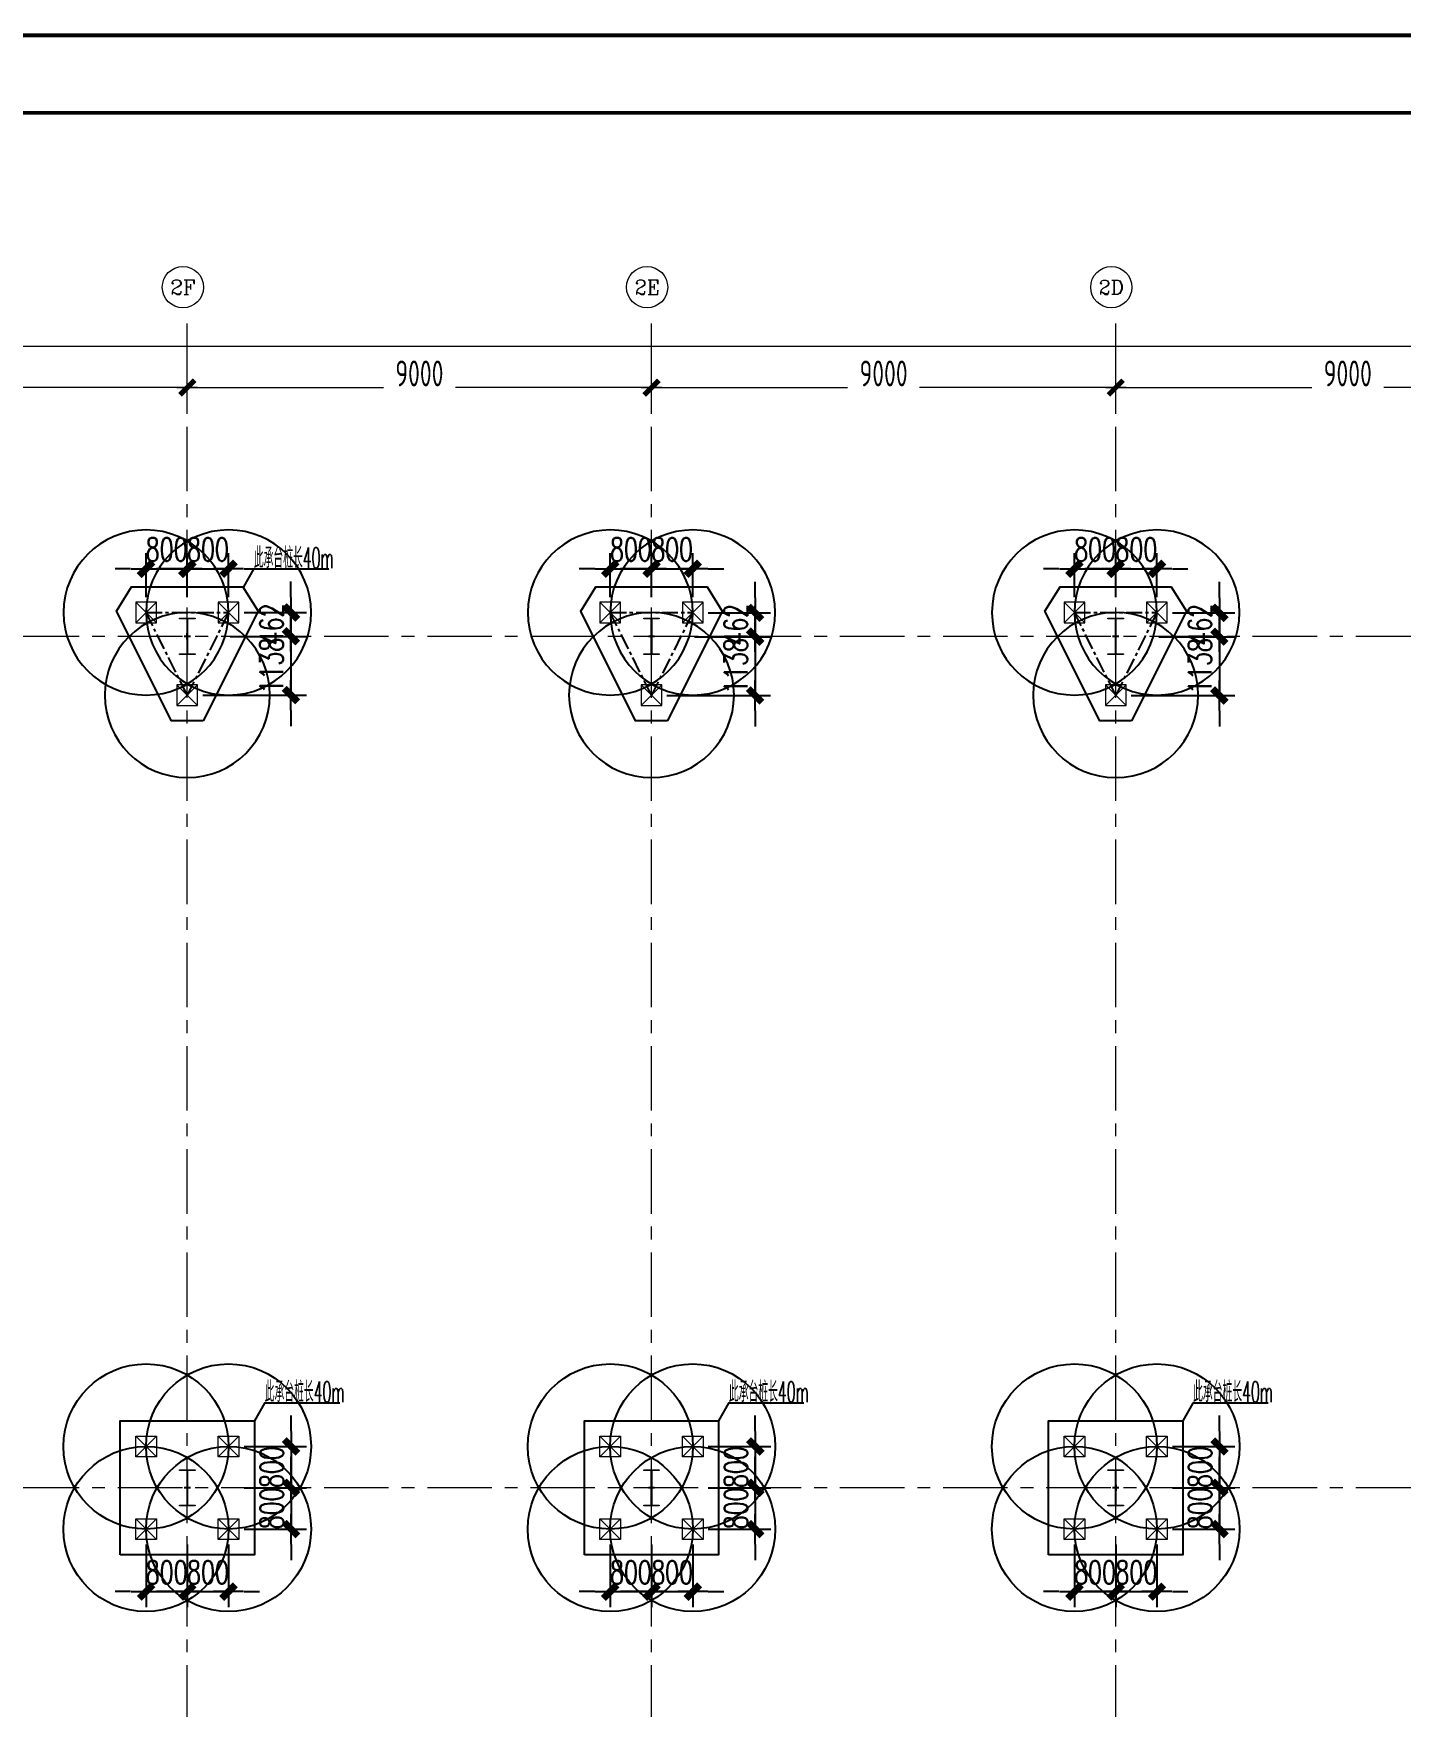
# Model space of a CAD drawing. Extents: x -1201378 to 2367219, y -619313 to 244905.
# Drawn here: x -731741 to -705236, y -2338 to 30085 of the extents above; entities that cross this region are included whole.
import ezdxf
from ezdxf.enums import TextEntityAlignment as Align

# ---------------------------------------------------------------- set-up
doc = ezdxf.new("R2010")
doc.units = 0
doc.header["$LTSCALE"] = 1000
doc.linetypes.add('CENTER', pattern=[2, 1.25, -0.25, 0.25, -0.25])
doc.layers.get('0').update_dxf_attribs({"linetype": 'CONTINUOUS'})
doc.layers.get('Defpoints').update_dxf_attribs({"linetype": 'CONTINUOUS'})
for name, color, linetype in [('0-cxFrame', 155, 'CONTINUOUS'), ('S-BG', 131, 'CONTINUOUS'), ('S-DIMZ', 115, 'CONTINUOUS'), ('S-DOTE1', 140, 'CENTER'), ('S-HATCH1-W', 252, 'CONTINUOUS')]:
    doc.layers.add(name, color=color, linetype=linetype)
for name, color, linetype, lineweight in [('0-cxText', 131, 'CONTINUOUS', 25), ('S-axis', 111, 'CONTINUOUS', 0), ('S-col', 2, 'CONTINUOUS', 0), ('S-dote', 5, 'CENTER', 0), ('S-zhuang', 1, 'CONTINUOUS', 0)]:
    doc.layers.add(name, color=color, linetype=linetype, lineweight=lineweight)
doc.styles.add('_TCH_AXIS', font='COMPLEX', dxfattribs={"bigfont": 'GBCBIG'})
doc.styles.add('cx_tuming', font='simhei.ttf')
doc.styles.add('cx_tuqian1', font='')
doc.styles.add('SS1', font='tj-romans1.shx', dxfattribs={"width": 0.7, "bigfont": 'tj-hztxt1.shx'})
doc.styles.add('TSSD_Dimension', font='tssdeng.shx', dxfattribs={"width": 0.7, "bigfont": 'hztxt.shx'})
doc.styles.add('黑体', font='simhei.ttf', dxfattribs={"width": 0.8})
doc.styles.get('cx_tuqian1').set_extended_font_data('SimSun')
doc.dimstyles.new('S-150-ARCHI', dxfattribs={"dimscale": 150, "dimtxt": 3, "dimasz": 2, "dimexe": 2, "dimexo": 2, "dimgap": 1, "dimtad": 1, "dimdec": 0, "dimzin": 0, "dimdsep": 46, "dimtxsty": 'SS1', "dimblk1": 'TT', "dimblk2": 'TT', "dimsah": 1, "dimcen": 1, "dimclrd": 256, "dimclre": 256, "dimclrt": 256, "dimadec": 0, "dimazin": 0, "dimtfac": 1, "dimtdec": 0, "dimtix": 1, "dimtmove": 2, "dimatfit": 0, "dimldrblk": 'TT', "dimfxl": 2, "dimtolj": 1, "dimtzin": 0, "dimarcsym": 0})
doc.dimstyles.new('TSSD_200_200', dxfattribs={"dimtxt": 500, "dimasz": 200, "dimexe": 200, "dimexo": 500, "dimgap": 200, "dimtad": 1, "dimdec": 0, "dimzin": 0, "dimdsep": 46, "dimtxsty": 'TSSD_Dimension', "dimblk": 'ARCHTICK', "dimcen": 0, "dimdle": 200, "dimclrt": 7, "dimadec": 0, "dimazin": 0, "dimtfac": 1, "dimtdec": 0, "dimtix": 1, "dimtmove": 2, "dimatfit": 3, "dimfxl": 1, "dimtolj": 1, "dimtzin": 0, "dimarcsym": 0})

# ---------------------------------------------------------------- blocks, each defined once
blk = doc.blocks.new('_ArchTick')
at = {"color": 0, "linetype": 'ByBlock', "const_width": 0.5}
blk.add_lwpolyline([(-0.71, -0.71), (0.71, 0.71)], dxfattribs=at)
blk = doc.blocks.new('*D105')
at = {"layer": 'Defpoints', "color": 0, "transparency": 16777216}
for p in [(-128758, -176778), (-137758, -177738), (-128758, -177738)]:
    blk.add_point(p, dxfattribs=at)
at = {"layer": 'S-axis', "color": 0, "lineweight": -2, "transparency": 16777216}
for p, q in [((-137758, -177238), (-137758, -176578)), ((-128758, -177238), (-128758, -176578)), ((-137958, -176778), (-133957, -176778)), ((-128558, -176778), (-132560, -176778))]:
    blk.add_line(p, q, dxfattribs=at)
at = {"layer": 'S-axis', "color": 0, "lineweight": -2, "transparency": 16777216, "xscale": 200, "yscale": 200, "zscale": 200, "rotation": 180}
blk.add_blockref('_ArchTick', (-137758, -176778), dxfattribs=at)
at = {"layer": 'S-axis', "color": 0, "lineweight": -2, "transparency": 16777216, "xscale": 200, "yscale": 200, "zscale": 200}
blk.add_blockref('_ArchTick', (-128758, -176778), dxfattribs=at)
at = {"layer": 'S-axis', "color": 7, "transparency": 16777216, "insert": (-133258, -176503), "char_height": 500, "attachment_point": 5, "style": 'TSSD_Dimension'}
blk.add_mtext('\\A1;9000', dxfattribs=at)
blk = doc.blocks.new('*D106')
at = {"layer": 'Defpoints', "color": 0, "transparency": 16777216}
for p in [(-119758, -176778), (-128758, -177738), (-119758, -177738)]:
    blk.add_point(p, dxfattribs=at)
at = {"layer": 'S-axis', "color": 0, "lineweight": -2, "transparency": 16777216}
for p, q in [((-128758, -177238), (-128758, -176578)), ((-119758, -177238), (-119758, -176578)), ((-128958, -176778), (-124957, -176778)), ((-119558, -176778), (-123560, -176778))]:
    blk.add_line(p, q, dxfattribs=at)
at = {"layer": 'S-axis', "color": 0, "lineweight": -2, "transparency": 16777216, "xscale": 200, "yscale": 200, "zscale": 200, "rotation": 180}
blk.add_blockref('_ArchTick', (-128758, -176778), dxfattribs=at)
at = {"layer": 'S-axis', "color": 0, "lineweight": -2, "transparency": 16777216, "xscale": 200, "yscale": 200, "zscale": 200}
blk.add_blockref('_ArchTick', (-119758, -176778), dxfattribs=at)
at = {"layer": 'S-axis', "color": 7, "transparency": 16777216, "insert": (-124258, -176503), "char_height": 500, "attachment_point": 5, "style": 'TSSD_Dimension'}
blk.add_mtext('\\A1;9000', dxfattribs=at)
blk = doc.blocks.new('*D107')
at = {"layer": 'Defpoints', "color": 0, "transparency": 16777216}
for p in [(-110758, -176778), (-119758, -177738), (-110758, -177738)]:
    blk.add_point(p, dxfattribs=at)
at = {"layer": 'S-axis', "color": 0, "lineweight": -2, "transparency": 16777216}
for p, q in [((-119758, -177238), (-119758, -176578)), ((-110758, -177238), (-110758, -176578)), ((-119958, -176778), (-115957, -176778)), ((-110558, -176778), (-114560, -176778))]:
    blk.add_line(p, q, dxfattribs=at)
at = {"layer": 'S-axis', "color": 0, "lineweight": -2, "transparency": 16777216, "xscale": 200, "yscale": 200, "zscale": 200, "rotation": 180}
blk.add_blockref('_ArchTick', (-119758, -176778), dxfattribs=at)
at = {"layer": 'S-axis', "color": 0, "lineweight": -2, "transparency": 16777216, "xscale": 200, "yscale": 200, "zscale": 200}
blk.add_blockref('_ArchTick', (-110758, -176778), dxfattribs=at)
at = {"layer": 'S-axis', "color": 7, "transparency": 16777216, "insert": (-115258, -176503), "char_height": 500, "attachment_point": 5, "style": 'TSSD_Dimension'}
blk.add_mtext('\\A1;9000', dxfattribs=at)
blk = doc.blocks.new('*D108')
at = {"layer": 'Defpoints', "color": 0, "transparency": 16777216}
for p in [(-101758, -176778), (-110758, -177738), (-101758, -177738)]:
    blk.add_point(p, dxfattribs=at)
at = {"layer": 'S-axis', "color": 0, "lineweight": -2, "transparency": 16777216}
for p, q in [((-110758, -177238), (-110758, -176578)), ((-101758, -177238), (-101758, -176578)), ((-110958, -176778), (-106957, -176778)), ((-101558, -176778), (-105560, -176778))]:
    blk.add_line(p, q, dxfattribs=at)
at = {"layer": 'S-axis', "color": 0, "lineweight": -2, "transparency": 16777216, "xscale": 200, "yscale": 200, "zscale": 200, "rotation": 180}
blk.add_blockref('_ArchTick', (-110758, -176778), dxfattribs=at)
at = {"layer": 'S-axis', "color": 0, "lineweight": -2, "transparency": 16777216, "xscale": 200, "yscale": 200, "zscale": 200}
blk.add_blockref('_ArchTick', (-101758, -176778), dxfattribs=at)
at = {"layer": 'S-axis', "color": 7, "transparency": 16777216, "insert": (-106258, -176503), "char_height": 500, "attachment_point": 5, "style": 'TSSD_Dimension'}
blk.add_mtext('\\A1;9000', dxfattribs=at)
blk = doc.blocks.new('*D112')
at = {"layer": 'Defpoints', "color": 0, "transparency": 16777216}
for p in [(-82958, -175978), (-240958, -177638), (-82958, -177638)]:
    blk.add_point(p, dxfattribs=at)
at = {"layer": 'S-axis', "color": 0, "lineweight": -2, "transparency": 16777216}
for p, q in [((-241158, -175978), (-162899, -175978)), ((-240958, -177138), (-240958, -175778)), ((-82758, -175978), (-161018, -175978)), ((-82958, -177138), (-82958, -175778))]:
    blk.add_line(p, q, dxfattribs=at)
at = {"layer": 'S-axis', "color": 0, "lineweight": -2, "transparency": 16777216, "xscale": 200, "yscale": 200, "zscale": 200, "rotation": 180}
blk.add_blockref('_ArchTick', (-240958, -175978), dxfattribs=at)
at = {"layer": 'S-axis', "color": 0, "lineweight": -2, "transparency": 16777216, "xscale": 200, "yscale": 200, "zscale": 200}
blk.add_blockref('_ArchTick', (-82958, -175978), dxfattribs=at)
at = {"layer": 'S-axis', "color": 7, "transparency": 16777216, "insert": (-161958, -175703), "char_height": 500, "attachment_point": 5, "style": 'TSSD_Dimension'}
blk.add_mtext('\\A1;158000', dxfattribs=at)
blk = doc.blocks.new('nt66')
at = {"layer": 'S-col'}
blk.add_lwpolyline([(-195790, 766820), (-195490, 766820), (-195490, 766808), (-195636, 766808), (-195636, 766132), (-195490, 766132), (-195490, 766120), (-195790, 766120), (-195790, 766132), (-195644, 766132), (-195644, 766808), (-195790, 766808)], close=True, dxfattribs=at)
blk = doc.blocks.new('33333')
for p in [(21786, -43900), (30786, -43900), (39786, -43900), (21786, -60400), (30786, -60400), (39786, -60400)]:
    blk.add_blockref('nt66', p)
blk = doc.blocks.new('S-ZHUANG-400')
at = {"layer": 'S-zhuang'}
for p, q in [((200, -200), (-200, 200)), ((-200, -200), (200, 200))]:
    blk.add_line(p, q, dxfattribs=at)
blk.add_lwpolyline([(-200, 200), (200, 200), (200, -200), (-200, -200)], close=True, dxfattribs=at)
blk = doc.blocks.new('CT4')
at = {"layer": 'Defpoints'}
for centre in [(-100831, -168442), (-99231, -168442), (-100831, -170042), (-99231, -170042)]:
    blk.add_circle(centre, 1600, dxfattribs=at)
at = {"layer": 'S-DOTE1', "ltscale": 0.25}
for p, q in [((-99971, -169242), (-100091, -169242)), ((-100031, -169182), (-100031, -169302))]:
    blk.add_line(p, q, dxfattribs=at)
at = {"layer": 'S-HATCH1-W'}
blk.add_lwpolyline([(-101331, -170542), (-101331, -167942), (-98731, -167942), (-98731, -170542)], close=True, dxfattribs=at)
at = {"layer": 'S-zhuang', "rotation": 90.00000000000001}
for p in [(-100831, -168442), (-99231, -168442), (-100831, -170042), (-99231, -170042)]:
    blk.add_blockref('S-ZHUANG-400', p, dxfattribs=at)
blk = doc.blocks.new('CT3')
at = {"layer": 'Defpoints'}
for centre in [(-101758, -256416), (-102558, -258016), (-100958, -258016)]:
    blk.add_circle(centre, 1600, dxfattribs=at)
at = {"layer": 'S-DOTE1', "ltscale": 0.25}
for p, q in [((-101698, -257554), (-101818, -257554)), ((-101758, -257494), (-101758, -257614))]:
    blk.add_line(p, q, dxfattribs=at)
at = {"layer": 'S-DOTE1', "linetype": 'CENTER', "ltscale": 0.25}
blk.add_lwpolyline([(-100958, -258016), (-101758, -256416), (-102558, -258016)], close=True, dxfattribs=at)
at = {"layer": 'S-HATCH1-W'}
blk.add_lwpolyline([(-101449, -255916), (-102067, -255916), (-103130, -258042), (-102837, -258516), (-100680, -258516), (-100387, -258042)], close=True, dxfattribs=at)
at = {"layer": 'S-zhuang', "rotation": 90.00000000000001}
for p in [(-101758, -256416), (-102558, -258016), (-100958, -258016)]:
    blk.add_blockref('S-ZHUANG-400', p, dxfattribs=at)
blk = doc.blocks.new('TK22.A0 L(Dragon)')
at = {"layer": '0-cxFrame', "color": 7, "const_width": 0.5}
blk.add_lwpolyline([(0, 0), (-1486, 0), (-1486, 841), (0, 841)], close=True, dxfattribs=at)
at = {"layer": '0-cxFrame', "const_width": 0.5}
blk.add_lwpolyline([(-80, 10), (-1466, 10), (-1466, 831), (-80, 831)], close=True, dxfattribs=at)
at = {"style": '黑体', "flags": 4}
blk.add_attdef('图幅', text='', height=3.3, dxfattribs=at).set_placement((-40, 3), align=Align.RIGHT)
at = {"layer": '0-cxText', "flags": 4}
for tag, height, style, p in [('建设单位', 3.5, 'cx_tuming', (-45, 240)), ('项目名称', 3.5, 'cx_tuming', (-45, 210)), ('子项名称', 3.5, 'cx_tuming', (-45, 180)), ('工程编号', 3.3, 'cx_tuqian1', (-35, 165)), ('图名1', 3.5, 'cx_tuming', (-45, 87)), ('图名2', 3.5, 'cx_tuming', (-45, 79)), ('图名3', 3.5, 'cx_tuming', (-45, 71)), ('出图日期', 3.3, 'cx_tuqian1', (-39, 60)), ('专业', 3.3, 'cx_tuqian1', (-55, 52)), ('图号', 3.3, 'cx_tuqian1', (-55, 44)), ('版次', 3.3, 'cx_tuqian1', (-20, 44))]:
    blk.add_attdef(tag, text='', height=height, dxfattribs=dict(at, style=style)).set_placement(p, align=Align.MIDDLE)
at = {"layer": 'Defpoints', "color": 6, "flags": 4}
for tag, height, style, p in [('tufu', 3.3, '黑体', (-12, 12)), ('dwfname', 4, 'cx_tuqian1', (-80, 3))]:
    blk.add_attdef(tag, text='', height=height, dxfattribs=dict(at, style=style)).set_placement(p, align=Align.RIGHT)
blk = doc.blocks.new('TT')
blk.add_line((-0.97, 0), (0.97, 0))
at = {"const_width": 0.45}
blk.add_lwpolyline([(-0.44, -0.44), (0.44, 0.44)], dxfattribs=at)
blk = doc.blocks.new('*D277')
at = {"layer": 'Defpoints', "color": 0, "transparency": 16777216}
for p in [(-729558, 1102), (-728758, 1102), (-728758, -111)]:
    blk.add_point(p, dxfattribs=at)
at = {"layer": 'S-DIMZ', "lineweight": -2, "transparency": 16777216}
for p, q in [((-729558, 802), (-729558, -411)), ((-728758, 802), (-728758, -411)), ((-729858, -111), (-730158, -111)), ((-729558, -111), (-728758, -111)), ((-728458, -111), (-728158, -111))]:
    blk.add_line(p, q, dxfattribs=at)
at = {"layer": 'S-DIMZ', "lineweight": -2, "transparency": 16777216, "xscale": 300, "yscale": 300, "zscale": 300}
blk.add_blockref('TT', (-729558, -111), dxfattribs=at)
at = {"layer": 'S-DIMZ', "lineweight": -2, "transparency": 16777216, "xscale": 300, "yscale": 300, "zscale": 300, "rotation": 180}
blk.add_blockref('TT', (-728758, -111), dxfattribs=at)
at = {"layer": 'S-DIMZ', "transparency": 16777216, "insert": (-729158, 264), "char_height": 450, "attachment_point": 5, "style": 'SS1'}
blk.add_mtext('\\A1;800', dxfattribs=at)
blk = doc.blocks.new('*D278')
at = {"layer": 'Defpoints', "color": 0, "transparency": 16777216}
for p in [(-728758, 1102), (-727958, 1102), (-727958, -111)]:
    blk.add_point(p, dxfattribs=at)
at = {"layer": 'S-DIMZ', "lineweight": -2, "transparency": 16777216}
for p, q in [((-728758, 802), (-728758, -411)), ((-727958, 802), (-727958, -411)), ((-729058, -111), (-729358, -111)), ((-728758, -111), (-727958, -111)), ((-727658, -111), (-727358, -111))]:
    blk.add_line(p, q, dxfattribs=at)
at = {"layer": 'S-DIMZ', "lineweight": -2, "transparency": 16777216, "xscale": 300, "yscale": 300, "zscale": 300}
blk.add_blockref('TT', (-728758, -111), dxfattribs=at)
at = {"layer": 'S-DIMZ', "lineweight": -2, "transparency": 16777216, "xscale": 300, "yscale": 300, "zscale": 300, "rotation": 180}
blk.add_blockref('TT', (-727958, -111), dxfattribs=at)
at = {"layer": 'S-DIMZ', "transparency": 16777216, "insert": (-728358, 264), "char_height": 450, "attachment_point": 5, "style": 'SS1'}
blk.add_mtext('\\A1;800', dxfattribs=at)
blk = doc.blocks.new('*D279')
at = {"layer": 'Defpoints', "color": 0, "transparency": 16777216}
for p in [(-727958, 2702), (-727958, 1902), (-726746, 1902)]:
    blk.add_point(p, dxfattribs=at)
at = {"layer": 'S-DIMZ', "lineweight": -2, "transparency": 16777216}
for p, q in [((-726746, 3002), (-726746, 3302)), ((-727658, 2702), (-726446, 2702)), ((-726746, 2702), (-726746, 1902)), ((-727658, 1902), (-726446, 1902)), ((-726746, 1602), (-726746, 1302))]:
    blk.add_line(p, q, dxfattribs=at)
at = {"layer": 'S-DIMZ', "lineweight": -2, "transparency": 16777216, "xscale": 300, "yscale": 300, "zscale": 300}
for p, rotation in [((-726746, 2702), 270), ((-726746, 1902), 90)]:
    blk.add_blockref('TT', p, dxfattribs=dict(at, rotation=rotation))
at = {"layer": 'S-DIMZ', "transparency": 16777216, "insert": (-727121, 2302), "char_height": 450, "attachment_point": 5, "rotation": 90, "style": 'SS1'}
blk.add_mtext('\\A1;800', dxfattribs=at)
blk = doc.blocks.new('*D280')
at = {"layer": 'Defpoints', "color": 0, "transparency": 16777216}
for p in [(-727958, 1902), (-727958, 1102), (-726746, 1102)]:
    blk.add_point(p, dxfattribs=at)
at = {"layer": 'S-DIMZ', "lineweight": -2, "transparency": 16777216}
for p, q in [((-726746, 2202), (-726746, 2502)), ((-727658, 1902), (-726446, 1902)), ((-726746, 1902), (-726746, 1102)), ((-727658, 1102), (-726446, 1102)), ((-726746, 802), (-726746, 502))]:
    blk.add_line(p, q, dxfattribs=at)
at = {"layer": 'S-DIMZ', "lineweight": -2, "transparency": 16777216, "xscale": 300, "yscale": 300, "zscale": 300}
for p, rotation in [((-726746, 1902), 270), ((-726746, 1102), 90)]:
    blk.add_blockref('TT', p, dxfattribs=dict(at, rotation=rotation))
at = {"layer": 'S-DIMZ', "transparency": 16777216, "insert": (-727121, 1502), "char_height": 450, "attachment_point": 5, "rotation": 90, "style": 'SS1'}
blk.add_mtext('\\A1;800', dxfattribs=at)
blk = doc.blocks.new('*D296')
at = {"layer": 'Defpoints', "color": 0, "transparency": 16777216}
for p in [(-728758, 19711), (-729558, 18864), (-728758, 18864)]:
    blk.add_point(p, dxfattribs=at)
at = {"layer": 'S-DIMZ', "lineweight": -2, "transparency": 16777216}
for p, q in [((-729558, 19164), (-729558, 20011)), ((-728758, 19164), (-728758, 20011)), ((-729858, 19711), (-730158, 19711)), ((-729558, 19711), (-728758, 19711)), ((-728458, 19711), (-728158, 19711))]:
    blk.add_line(p, q, dxfattribs=at)
at = {"layer": 'S-DIMZ', "lineweight": -2, "transparency": 16777216, "xscale": 300, "yscale": 300, "zscale": 300}
blk.add_blockref('TT', (-729558, 19711), dxfattribs=at)
at = {"layer": 'S-DIMZ', "lineweight": -2, "transparency": 16777216, "xscale": 300, "yscale": 300, "zscale": 300, "rotation": 180}
blk.add_blockref('TT', (-728758, 19711), dxfattribs=at)
at = {"layer": 'S-DIMZ', "transparency": 16777216, "insert": (-729158, 20086), "char_height": 450, "attachment_point": 5, "style": 'SS1'}
blk.add_mtext('\\A1;800', dxfattribs=at)
blk = doc.blocks.new('*D293')
at = {"layer": 'Defpoints', "color": 0, "transparency": 16777216}
for p in [(-727958, 19711), (-728758, 18864), (-727958, 18864)]:
    blk.add_point(p, dxfattribs=at)
at = {"layer": 'S-DIMZ', "lineweight": -2, "transparency": 16777216}
for p, q in [((-728758, 19164), (-728758, 20011)), ((-727958, 19164), (-727958, 20011)), ((-729058, 19711), (-729358, 19711)), ((-728758, 19711), (-727958, 19711)), ((-727658, 19711), (-727358, 19711))]:
    blk.add_line(p, q, dxfattribs=at)
at = {"layer": 'S-DIMZ', "lineweight": -2, "transparency": 16777216, "xscale": 300, "yscale": 300, "zscale": 300}
blk.add_blockref('TT', (-728758, 19711), dxfattribs=at)
at = {"layer": 'S-DIMZ', "lineweight": -2, "transparency": 16777216, "xscale": 300, "yscale": 300, "zscale": 300, "rotation": 180}
blk.add_blockref('TT', (-727958, 19711), dxfattribs=at)
at = {"layer": 'S-DIMZ', "transparency": 16777216, "insert": (-728358, 20086), "char_height": 450, "attachment_point": 5, "style": 'SS1'}
blk.add_mtext('\\A1;800', dxfattribs=at)
blk = doc.blocks.new('*D297')
at = {"layer": 'Defpoints', "color": 0, "transparency": 16777216}
for p in [(-720558, 1102), (-719758, 1102), (-719758, -111)]:
    blk.add_point(p, dxfattribs=at)
at = {"layer": 'S-DIMZ', "lineweight": -2, "transparency": 16777216}
for p, q in [((-720558, 802), (-720558, -411)), ((-719758, 802), (-719758, -411)), ((-720858, -111), (-721158, -111)), ((-720558, -111), (-719758, -111)), ((-719458, -111), (-719158, -111))]:
    blk.add_line(p, q, dxfattribs=at)
at = {"layer": 'S-DIMZ', "lineweight": -2, "transparency": 16777216, "xscale": 300, "yscale": 300, "zscale": 300}
blk.add_blockref('TT', (-720558, -111), dxfattribs=at)
at = {"layer": 'S-DIMZ', "lineweight": -2, "transparency": 16777216, "xscale": 300, "yscale": 300, "zscale": 300, "rotation": 180}
blk.add_blockref('TT', (-719758, -111), dxfattribs=at)
at = {"layer": 'S-DIMZ', "transparency": 16777216, "insert": (-720158, 264), "char_height": 450, "attachment_point": 5, "style": 'SS1'}
blk.add_mtext('\\A1;800', dxfattribs=at)
blk = doc.blocks.new('*D298')
at = {"layer": 'Defpoints', "color": 0, "transparency": 16777216}
for p in [(-719758, 1102), (-718958, 1102), (-718958, -111)]:
    blk.add_point(p, dxfattribs=at)
at = {"layer": 'S-DIMZ', "lineweight": -2, "transparency": 16777216}
for p, q in [((-719758, 802), (-719758, -411)), ((-718958, 802), (-718958, -411)), ((-720058, -111), (-720358, -111)), ((-719758, -111), (-718958, -111)), ((-718658, -111), (-718358, -111))]:
    blk.add_line(p, q, dxfattribs=at)
at = {"layer": 'S-DIMZ', "lineweight": -2, "transparency": 16777216, "xscale": 300, "yscale": 300, "zscale": 300}
blk.add_blockref('TT', (-719758, -111), dxfattribs=at)
at = {"layer": 'S-DIMZ', "lineweight": -2, "transparency": 16777216, "xscale": 300, "yscale": 300, "zscale": 300, "rotation": 180}
blk.add_blockref('TT', (-718958, -111), dxfattribs=at)
at = {"layer": 'S-DIMZ', "transparency": 16777216, "insert": (-719358, 264), "char_height": 450, "attachment_point": 5, "style": 'SS1'}
blk.add_mtext('\\A1;800', dxfattribs=at)
blk = doc.blocks.new('*D299')
at = {"layer": 'Defpoints', "color": 0, "transparency": 16777216}
for p in [(-718958, 2702), (-718958, 1902), (-717746, 1902)]:
    blk.add_point(p, dxfattribs=at)
at = {"layer": 'S-DIMZ', "lineweight": -2, "transparency": 16777216}
for p, q in [((-717746, 3002), (-717746, 3302)), ((-718658, 2702), (-717446, 2702)), ((-717746, 2702), (-717746, 1902)), ((-718658, 1902), (-717446, 1902)), ((-717746, 1602), (-717746, 1302))]:
    blk.add_line(p, q, dxfattribs=at)
at = {"layer": 'S-DIMZ', "lineweight": -2, "transparency": 16777216, "xscale": 300, "yscale": 300, "zscale": 300}
for p, rotation in [((-717746, 2702), 270), ((-717746, 1902), 90)]:
    blk.add_blockref('TT', p, dxfattribs=dict(at, rotation=rotation))
at = {"layer": 'S-DIMZ', "transparency": 16777216, "insert": (-718121, 2302), "char_height": 450, "attachment_point": 5, "rotation": 90, "style": 'SS1'}
blk.add_mtext('\\A1;800', dxfattribs=at)
blk = doc.blocks.new('*D300')
at = {"layer": 'Defpoints', "color": 0, "transparency": 16777216}
for p in [(-718958, 1902), (-718958, 1102), (-717746, 1102)]:
    blk.add_point(p, dxfattribs=at)
at = {"layer": 'S-DIMZ', "lineweight": -2, "transparency": 16777216}
for p, q in [((-717746, 2202), (-717746, 2502)), ((-718658, 1902), (-717446, 1902)), ((-717746, 1902), (-717746, 1102)), ((-718658, 1102), (-717446, 1102)), ((-717746, 802), (-717746, 502))]:
    blk.add_line(p, q, dxfattribs=at)
at = {"layer": 'S-DIMZ', "lineweight": -2, "transparency": 16777216, "xscale": 300, "yscale": 300, "zscale": 300}
for p, rotation in [((-717746, 1902), 270), ((-717746, 1102), 90)]:
    blk.add_blockref('TT', p, dxfattribs=dict(at, rotation=rotation))
at = {"layer": 'S-DIMZ', "transparency": 16777216, "insert": (-718121, 1502), "char_height": 450, "attachment_point": 5, "rotation": 90, "style": 'SS1'}
blk.add_mtext('\\A1;800', dxfattribs=at)
blk = doc.blocks.new('*D316')
at = {"layer": 'Defpoints', "color": 0, "transparency": 16777216}
for p in [(-719758, 19711), (-720558, 18864), (-719758, 18864)]:
    blk.add_point(p, dxfattribs=at)
at = {"layer": 'S-DIMZ', "lineweight": -2, "transparency": 16777216}
for p, q in [((-720558, 19164), (-720558, 20011)), ((-719758, 19164), (-719758, 20011)), ((-720858, 19711), (-721158, 19711)), ((-720558, 19711), (-719758, 19711)), ((-719458, 19711), (-719158, 19711))]:
    blk.add_line(p, q, dxfattribs=at)
at = {"layer": 'S-DIMZ', "lineweight": -2, "transparency": 16777216, "xscale": 300, "yscale": 300, "zscale": 300}
blk.add_blockref('TT', (-720558, 19711), dxfattribs=at)
at = {"layer": 'S-DIMZ', "lineweight": -2, "transparency": 16777216, "xscale": 300, "yscale": 300, "zscale": 300, "rotation": 180}
blk.add_blockref('TT', (-719758, 19711), dxfattribs=at)
at = {"layer": 'S-DIMZ', "transparency": 16777216, "insert": (-720158, 20086), "char_height": 450, "attachment_point": 5, "style": 'SS1'}
blk.add_mtext('\\A1;800', dxfattribs=at)
blk = doc.blocks.new('*D313')
at = {"layer": 'Defpoints', "color": 0, "transparency": 16777216}
for p in [(-718958, 19711), (-719758, 18864), (-718958, 18864)]:
    blk.add_point(p, dxfattribs=at)
at = {"layer": 'S-DIMZ', "lineweight": -2, "transparency": 16777216}
for p, q in [((-719758, 19164), (-719758, 20011)), ((-718958, 19164), (-718958, 20011)), ((-720058, 19711), (-720358, 19711)), ((-719758, 19711), (-718958, 19711)), ((-718658, 19711), (-718358, 19711))]:
    blk.add_line(p, q, dxfattribs=at)
at = {"layer": 'S-DIMZ', "lineweight": -2, "transparency": 16777216, "xscale": 300, "yscale": 300, "zscale": 300}
blk.add_blockref('TT', (-719758, 19711), dxfattribs=at)
at = {"layer": 'S-DIMZ', "lineweight": -2, "transparency": 16777216, "xscale": 300, "yscale": 300, "zscale": 300, "rotation": 180}
blk.add_blockref('TT', (-718958, 19711), dxfattribs=at)
at = {"layer": 'S-DIMZ', "transparency": 16777216, "insert": (-719358, 20086), "char_height": 450, "attachment_point": 5, "style": 'SS1'}
blk.add_mtext('\\A1;800', dxfattribs=at)
blk = doc.blocks.new('*D317')
at = {"layer": 'Defpoints', "color": 0, "transparency": 16777216}
for p in [(-711558, 1102), (-710758, 1102), (-710758, -111)]:
    blk.add_point(p, dxfattribs=at)
at = {"layer": 'S-DIMZ', "lineweight": -2, "transparency": 16777216}
for p, q in [((-711558, 802), (-711558, -411)), ((-710758, 802), (-710758, -411)), ((-711858, -111), (-712158, -111)), ((-711558, -111), (-710758, -111)), ((-710458, -111), (-710158, -111))]:
    blk.add_line(p, q, dxfattribs=at)
at = {"layer": 'S-DIMZ', "lineweight": -2, "transparency": 16777216, "xscale": 300, "yscale": 300, "zscale": 300}
blk.add_blockref('TT', (-711558, -111), dxfattribs=at)
at = {"layer": 'S-DIMZ', "lineweight": -2, "transparency": 16777216, "xscale": 300, "yscale": 300, "zscale": 300, "rotation": 180}
blk.add_blockref('TT', (-710758, -111), dxfattribs=at)
at = {"layer": 'S-DIMZ', "transparency": 16777216, "insert": (-711158, 264), "char_height": 450, "attachment_point": 5, "style": 'SS1'}
blk.add_mtext('\\A1;800', dxfattribs=at)
blk = doc.blocks.new('*D318')
at = {"layer": 'Defpoints', "color": 0, "transparency": 16777216}
for p in [(-710758, 1102), (-709958, 1102), (-709958, -111)]:
    blk.add_point(p, dxfattribs=at)
at = {"layer": 'S-DIMZ', "lineweight": -2, "transparency": 16777216}
for p, q in [((-710758, 802), (-710758, -411)), ((-709958, 802), (-709958, -411)), ((-711058, -111), (-711358, -111)), ((-710758, -111), (-709958, -111)), ((-709658, -111), (-709358, -111))]:
    blk.add_line(p, q, dxfattribs=at)
at = {"layer": 'S-DIMZ', "lineweight": -2, "transparency": 16777216, "xscale": 300, "yscale": 300, "zscale": 300}
blk.add_blockref('TT', (-710758, -111), dxfattribs=at)
at = {"layer": 'S-DIMZ', "lineweight": -2, "transparency": 16777216, "xscale": 300, "yscale": 300, "zscale": 300, "rotation": 180}
blk.add_blockref('TT', (-709958, -111), dxfattribs=at)
at = {"layer": 'S-DIMZ', "transparency": 16777216, "insert": (-710358, 264), "char_height": 450, "attachment_point": 5, "style": 'SS1'}
blk.add_mtext('\\A1;800', dxfattribs=at)
blk = doc.blocks.new('*D319')
at = {"layer": 'Defpoints', "color": 0, "transparency": 16777216}
for p in [(-709958, 2702), (-709958, 1902), (-708746, 1902)]:
    blk.add_point(p, dxfattribs=at)
at = {"layer": 'S-DIMZ', "lineweight": -2, "transparency": 16777216}
for p, q in [((-708746, 3002), (-708746, 3302)), ((-709658, 2702), (-708446, 2702)), ((-708746, 2702), (-708746, 1902)), ((-709658, 1902), (-708446, 1902)), ((-708746, 1602), (-708746, 1302))]:
    blk.add_line(p, q, dxfattribs=at)
at = {"layer": 'S-DIMZ', "lineweight": -2, "transparency": 16777216, "xscale": 300, "yscale": 300, "zscale": 300}
for p, rotation in [((-708746, 2702), 270), ((-708746, 1902), 90)]:
    blk.add_blockref('TT', p, dxfattribs=dict(at, rotation=rotation))
at = {"layer": 'S-DIMZ', "transparency": 16777216, "insert": (-709121, 2302), "char_height": 450, "attachment_point": 5, "rotation": 90, "style": 'SS1'}
blk.add_mtext('\\A1;800', dxfattribs=at)
blk = doc.blocks.new('*D320')
at = {"layer": 'Defpoints', "color": 0, "transparency": 16777216}
for p in [(-709958, 1902), (-709958, 1102), (-708746, 1102)]:
    blk.add_point(p, dxfattribs=at)
at = {"layer": 'S-DIMZ', "lineweight": -2, "transparency": 16777216}
for p, q in [((-708746, 2202), (-708746, 2502)), ((-709658, 1902), (-708446, 1902)), ((-708746, 1902), (-708746, 1102)), ((-709658, 1102), (-708446, 1102)), ((-708746, 802), (-708746, 502))]:
    blk.add_line(p, q, dxfattribs=at)
at = {"layer": 'S-DIMZ', "lineweight": -2, "transparency": 16777216, "xscale": 300, "yscale": 300, "zscale": 300}
for p, rotation in [((-708746, 1902), 270), ((-708746, 1102), 90)]:
    blk.add_blockref('TT', p, dxfattribs=dict(at, rotation=rotation))
at = {"layer": 'S-DIMZ', "transparency": 16777216, "insert": (-709121, 1502), "char_height": 450, "attachment_point": 5, "rotation": 90, "style": 'SS1'}
blk.add_mtext('\\A1;800', dxfattribs=at)
blk = doc.blocks.new('*D336')
at = {"layer": 'Defpoints', "color": 0, "transparency": 16777216}
for p in [(-710758, 19711), (-711558, 18864), (-710758, 18864)]:
    blk.add_point(p, dxfattribs=at)
at = {"layer": 'S-DIMZ', "lineweight": -2, "transparency": 16777216}
for p, q in [((-711558, 19164), (-711558, 20011)), ((-710758, 19164), (-710758, 20011)), ((-711858, 19711), (-712158, 19711)), ((-711558, 19711), (-710758, 19711)), ((-710458, 19711), (-710158, 19711))]:
    blk.add_line(p, q, dxfattribs=at)
at = {"layer": 'S-DIMZ', "lineweight": -2, "transparency": 16777216, "xscale": 300, "yscale": 300, "zscale": 300}
blk.add_blockref('TT', (-711558, 19711), dxfattribs=at)
at = {"layer": 'S-DIMZ', "lineweight": -2, "transparency": 16777216, "xscale": 300, "yscale": 300, "zscale": 300, "rotation": 180}
blk.add_blockref('TT', (-710758, 19711), dxfattribs=at)
at = {"layer": 'S-DIMZ', "transparency": 16777216, "insert": (-711158, 20086), "char_height": 450, "attachment_point": 5, "style": 'SS1'}
blk.add_mtext('\\A1;800', dxfattribs=at)
blk = doc.blocks.new('*D333')
at = {"layer": 'Defpoints', "color": 0, "transparency": 16777216}
for p in [(-709958, 19711), (-710758, 18864), (-709958, 18864)]:
    blk.add_point(p, dxfattribs=at)
at = {"layer": 'S-DIMZ', "lineweight": -2, "transparency": 16777216}
for p, q in [((-710758, 19164), (-710758, 20011)), ((-709958, 19164), (-709958, 20011)), ((-711058, 19711), (-711358, 19711)), ((-710758, 19711), (-709958, 19711)), ((-709658, 19711), (-709358, 19711))]:
    blk.add_line(p, q, dxfattribs=at)
at = {"layer": 'S-DIMZ', "lineweight": -2, "transparency": 16777216, "xscale": 300, "yscale": 300, "zscale": 300}
blk.add_blockref('TT', (-710758, 19711), dxfattribs=at)
at = {"layer": 'S-DIMZ', "lineweight": -2, "transparency": 16777216, "xscale": 300, "yscale": 300, "zscale": 300, "rotation": 180}
blk.add_blockref('TT', (-709958, 19711), dxfattribs=at)
at = {"layer": 'S-DIMZ', "transparency": 16777216, "insert": (-710358, 20086), "char_height": 450, "attachment_point": 5, "style": 'SS1'}
blk.add_mtext('\\A1;800', dxfattribs=at)
blk = doc.blocks.new('*D1238')
at = {"layer": 'Defpoints', "color": 0, "transparency": 16777216}
for p in [(-727958, 18864), (-728225, 18402), (-726749, 18402)]:
    blk.add_point(p, dxfattribs=at)
at = {"layer": 'S-DIMZ', "lineweight": -2, "transparency": 16777216}
for p, q in [((-726749, 19164), (-726749, 19464)), ((-727658, 18864), (-726449, 18864)), ((-726749, 18864), (-726749, 18402)), ((-727925, 18402), (-726449, 18402)), ((-726749, 18102), (-726749, 17802))]:
    blk.add_line(p, q, dxfattribs=at)
at = {"layer": 'S-DIMZ', "lineweight": -2, "transparency": 16777216, "xscale": 300, "yscale": 300, "zscale": 300}
for p, rotation in [((-726749, 18864), 270), ((-726749, 18402), 90)]:
    blk.add_blockref('TT', p, dxfattribs=dict(at, rotation=rotation))
at = {"layer": 'S-DIMZ', "transparency": 16777216, "insert": (-727124, 18633), "char_height": 450, "attachment_point": 5, "rotation": 90, "style": 'SS1'}
blk.add_mtext('\\A1;462', dxfattribs=at)
blk = doc.blocks.new('*D1239')
at = {"layer": 'Defpoints', "color": 0, "transparency": 16777216}
for p in [(-728225, 18402), (-728758, 17264), (-726749, 17264)]:
    blk.add_point(p, dxfattribs=at)
at = {"layer": 'S-DIMZ', "lineweight": -2, "transparency": 16777216}
for p, q in [((-726749, 18702), (-726749, 19002)), ((-727925, 18402), (-726449, 18402)), ((-726749, 18402), (-726749, 17264)), ((-728458, 17264), (-726449, 17264)), ((-726749, 16964), (-726749, 16664))]:
    blk.add_line(p, q, dxfattribs=at)
at = {"layer": 'S-DIMZ', "lineweight": -2, "transparency": 16777216, "xscale": 300, "yscale": 300, "zscale": 300}
for p, rotation in [((-726749, 18402), 270), ((-726749, 17264), 90)]:
    blk.add_blockref('TT', p, dxfattribs=dict(at, rotation=rotation))
at = {"layer": 'S-DIMZ', "transparency": 16777216, "insert": (-727124, 17833), "char_height": 450, "attachment_point": 5, "rotation": 90, "style": 'SS1'}
blk.add_mtext('\\A1;1138', dxfattribs=at)
blk = doc.blocks.new('*D1240')
at = {"layer": 'Defpoints', "color": 0, "transparency": 16777216}
for p in [(-718958, 18857), (-719225, 18395), (-717749, 18395)]:
    blk.add_point(p, dxfattribs=at)
at = {"layer": 'S-DIMZ', "lineweight": -2, "transparency": 16777216}
for p, q in [((-717749, 19157), (-717749, 19457)), ((-718658, 18857), (-717449, 18857)), ((-717749, 18857), (-717749, 18395)), ((-718925, 18395), (-717449, 18395)), ((-717749, 18095), (-717749, 17795))]:
    blk.add_line(p, q, dxfattribs=at)
at = {"layer": 'S-DIMZ', "lineweight": -2, "transparency": 16777216, "xscale": 300, "yscale": 300, "zscale": 300}
for p, rotation in [((-717749, 18857), 270), ((-717749, 18395), 90)]:
    blk.add_blockref('TT', p, dxfattribs=dict(at, rotation=rotation))
at = {"layer": 'S-DIMZ', "transparency": 16777216, "insert": (-718124, 18626), "char_height": 450, "attachment_point": 5, "rotation": 90, "style": 'SS1'}
blk.add_mtext('\\A1;462', dxfattribs=at)
blk = doc.blocks.new('*D1241')
at = {"layer": 'Defpoints', "color": 0, "transparency": 16777216}
for p in [(-719225, 18395), (-719758, 17257), (-717749, 17257)]:
    blk.add_point(p, dxfattribs=at)
at = {"layer": 'S-DIMZ', "lineweight": -2, "transparency": 16777216}
for p, q in [((-717749, 18695), (-717749, 18995)), ((-718925, 18395), (-717449, 18395)), ((-717749, 18395), (-717749, 17257)), ((-719458, 17257), (-717449, 17257)), ((-717749, 16957), (-717749, 16657))]:
    blk.add_line(p, q, dxfattribs=at)
at = {"layer": 'S-DIMZ', "lineweight": -2, "transparency": 16777216, "xscale": 300, "yscale": 300, "zscale": 300}
for p, rotation in [((-717749, 18395), 270), ((-717749, 17257), 90)]:
    blk.add_blockref('TT', p, dxfattribs=dict(at, rotation=rotation))
at = {"layer": 'S-DIMZ', "transparency": 16777216, "insert": (-718124, 17826), "char_height": 450, "attachment_point": 5, "rotation": 90, "style": 'SS1'}
blk.add_mtext('\\A1;1138', dxfattribs=at)
blk = doc.blocks.new('*D1242')
at = {"layer": 'Defpoints', "color": 0, "transparency": 16777216}
for p in [(-709958, 18857), (-710225, 18395), (-708749, 18395)]:
    blk.add_point(p, dxfattribs=at)
at = {"layer": 'S-DIMZ', "lineweight": -2, "transparency": 16777216}
for p, q in [((-708749, 19157), (-708749, 19457)), ((-709658, 18857), (-708449, 18857)), ((-708749, 18857), (-708749, 18395)), ((-709925, 18395), (-708449, 18395)), ((-708749, 18095), (-708749, 17795))]:
    blk.add_line(p, q, dxfattribs=at)
at = {"layer": 'S-DIMZ', "lineweight": -2, "transparency": 16777216, "xscale": 300, "yscale": 300, "zscale": 300}
for p, rotation in [((-708749, 18857), 270), ((-708749, 18395), 90)]:
    blk.add_blockref('TT', p, dxfattribs=dict(at, rotation=rotation))
at = {"layer": 'S-DIMZ', "transparency": 16777216, "insert": (-709124, 18626), "char_height": 450, "attachment_point": 5, "rotation": 90, "style": 'SS1'}
blk.add_mtext('\\A1;462', dxfattribs=at)
blk = doc.blocks.new('*D1243')
at = {"layer": 'Defpoints', "color": 0, "transparency": 16777216}
for p in [(-710225, 18395), (-710758, 17257), (-708749, 17257)]:
    blk.add_point(p, dxfattribs=at)
at = {"layer": 'S-DIMZ', "lineweight": -2, "transparency": 16777216}
for p, q in [((-708749, 18695), (-708749, 18995)), ((-709925, 18395), (-708449, 18395)), ((-708749, 18395), (-708749, 17257)), ((-710458, 17257), (-708449, 17257)), ((-708749, 16957), (-708749, 16657))]:
    blk.add_line(p, q, dxfattribs=at)
at = {"layer": 'S-DIMZ', "lineweight": -2, "transparency": 16777216, "xscale": 300, "yscale": 300, "zscale": 300}
for p, rotation in [((-708749, 18395), 270), ((-708749, 17257), 90)]:
    blk.add_blockref('TT', p, dxfattribs=dict(at, rotation=rotation))
at = {"layer": 'S-DIMZ', "transparency": 16777216, "insert": (-709124, 17826), "char_height": 450, "attachment_point": 5, "rotation": 90, "style": 'SS1'}
blk.add_mtext('\\A1;1138', dxfattribs=at)
blk = doc.blocks.new('2#轴网')
at = {"layer": 'S-axis'}
for centre in [(-128843.4, -174832), (-119843.4, -174832), (-110843.4, -174832)]:
    blk.add_circle(centre, 400, dxfattribs=at)
at = {"layer": 'S-dote'}
for p, q in [((-128758.5, -270787), (-128758.5, -175298.2)), ((-119758.5, -270787), (-119758.5, -175298.2)), ((-110758.5, -270787), (-110758.5, -175298.2)), ((-74854.3, -181598.2), (-251154.3, -181598.2)), ((-74854.3, -198098.2), (-251154.3, -198098.2))]:
    blk.add_line(p, q, dxfattribs=at)
at = {"layer": 'S-axis', "style": '_TCH_AXIS'}
for s, height, p, p2 in [('2F', 282.17, (-129085.2, -174973.1), (-128601.5, -174973.1)), ('2E', 282.17, (-120085.2, -174973.1), (-119601.5, -174973.1)), ('2D', 276.42, (-111086.9, -174970.3), (-110599.9, -174970.3))]:
    blk.add_text(s, height=height, dxfattribs=at).set_placement(p, p2, align=Align.FIT)
at = {"layer": 'S-axis'}
for base, p1, p2, picture, middle in [((-82958.5, -175978.2), (-240958.5, -177638.2), (-82958.5, -177638.2), '*D112', (-161958.5, -175703.2)), ((-128758.5, -176778.2), (-137758.5, -177738.2), (-128758.5, -177738.2), '*D105', (-133258.5, -176503.2)), ((-119758.5, -176778.2), (-128758.5, -177738.2), (-119758.5, -177738.2), '*D106', (-124258.5, -176503.2)), ((-110758.5, -176778.2), (-119758.5, -177738.2), (-110758.5, -177738.2), '*D107', (-115258.5, -176503.2)), ((-101758.5, -176778.2), (-110758.5, -177738.2), (-101758.5, -177738.2), '*D108', (-106258.5, -176503.2))]:
    dim = blk.add_linear_dim(base=base, p1=p1, p2=p2, angle=0, dimstyle='TSSD_200_200', dxfattribs=at)
    dim.commit()
    dim.dimension.update_dxf_attribs({"geometry": picture, "text_midpoint": middle, "dimtype": 161})

msp = doc.modelspace()

# ---------------------------------------------------------------- linework, layer by layer
at = {"layer": 'S-BG'}
for points in [[(-726015.3, 19700.6), (-727475.4, 19700.6), (-727669.8, 19363.7)], [(-725803.9, 3538.7), (-727264.1, 3538.7), (-727458.5, 3201.8)], [(-716803.9, 3538.7), (-718264.1, 3538.7), (-718458.5, 3201.8)], [(-707803.9, 3538.7), (-709264.1, 3538.7), (-709458.5, 3201.8)]]:
    msp.add_lwpolyline(points, dxfattribs=at)

# ---------------------------------------------------------------- block references
at = {"layer": '0-cxFrame', "xscale": 150, "yscale": 150, "zscale": 150}
msp.add_blockref('TK22.A0 L(Dragon)', (-650573.1, -96102.2), dxfattribs=at)
at = {"layer": 'S-axis'}
msp.add_blockref('2#轴网', (-600000, 200000), dxfattribs=at)
at = {"layer": 'S-col'}
msp.add_blockref('33333', (-554904.3, -704168.2), dxfattribs=at)
at = {"layer": 'S-zhuang', "xscale": -1, "rotation": 180}
for p in [(-627000, -239152.4), (-618000, -239152.4), (-609000, -239152.4)]:
    msp.add_blockref('CT3', p, dxfattribs=at)
at = {"layer": 'S-zhuang'}
for p in [(-628727.3, 171143.8), (-619727.3, 171143.8), (-610727.3, 171143.8)]:
    msp.add_blockref('CT4', p, dxfattribs=at)

# ---------------------------------------------------------------- texts
at = {"layer": 'S-BG', "style": 'SS1', "width": 0.5}
for p in [(-727469.1, 19921), (-727257.8, 3759.1), (-718257.8, 3759.1), (-709257.8, 3759.1)]:
    msp.add_text('此承台桩长40m', height=400, dxfattribs=at).set_placement(p, align=Align.MIDDLE_LEFT)

# ---------------------------------------------------------------- dimensions: what is measured, and where the dimension line sits
at = {"layer": 'S-DIMZ'}
for base, p1, p2, picture, middle in [((-728758.5, 19711), (-729558.5, 18863.7), (-728758.5, 18863.7), '*D296', (-729158.5, 20086)), ((-727958.5, 19711), (-728758.5, 18863.7), (-727958.5, 18863.7), '*D293', (-728358.5, 20086)), ((-719758.5, 19711), (-720558.5, 18863.7), (-719758.5, 18863.7), '*D316', (-720158.5, 20086)), ((-718958.5, 19711), (-719758.5, 18863.7), (-718958.5, 18863.7), '*D313', (-719358.5, 20086)), ((-710758.5, 19711), (-711558.5, 18863.7), (-710758.5, 18863.7), '*D336', (-711158.5, 20086)), ((-709958.5, 19711), (-710758.5, 18863.7), (-709958.5, 18863.7), '*D333', (-710358.5, 20086))]:
    dim = msp.add_linear_dim(base=base, p1=p1, p2=p2, dimstyle='S-150-ARCHI', dxfattribs=at)
    dim.commit()
    dim.dimension.update_dxf_attribs({"geometry": picture, "text_midpoint": middle})
for base, p1, p2, picture, middle in [((-726748.9, 18401.8), (-727958.5, 18863.7), (-728225.1, 18401.8), '*D1238', (-727123.9, 18632.8)), ((-717748.9, 18395.5), (-718958.5, 18857.4), (-719225.1, 18395.5), '*D1240', (-718123.9, 18626.4)), ((-708748.9, 18395.5), (-709958.5, 18857.4), (-710225.1, 18395.5), '*D1242', (-709123.9, 18626.4)), ((-726748.9, 17263.7), (-728225.1, 18401.8), (-728758.5, 17263.7), '*D1239', (-727123.9, 17832.8)), ((-717748.9, 17257.4), (-719225.1, 18395.5), (-719758.5, 17257.4), '*D1241', (-718123.9, 17826.4)), ((-708748.9, 17257.4), (-710225.1, 18395.5), (-710758.5, 17257.4), '*D1243', (-709123.9, 17826.4))]:
    dim = msp.add_linear_dim(base=base, p1=p1, p2=p2, angle=270, dimstyle='S-150-ARCHI', dxfattribs=at)
    dim.commit()
    dim.dimension.update_dxf_attribs({"geometry": picture, "text_midpoint": middle})
for base, p1, p2, picture, middle in [((-726746, 1901.8), (-727958.4, 2701.8), (-727958.4, 1901.8), '*D279', (-727121, 2301.8)), ((-717746, 1901.8), (-718958.4, 2701.8), (-718958.4, 1901.8), '*D299', (-718121, 2301.8)), ((-708746, 1901.8), (-709958.4, 2701.8), (-709958.4, 1901.8), '*D319', (-709121, 2301.8)), ((-726746, 1101.8), (-727958.4, 1901.8), (-727958.4, 1101.8), '*D280', (-727121, 1501.8)), ((-717746, 1101.8), (-718958.4, 1901.8), (-718958.4, 1101.8), '*D300', (-718121, 1501.8)), ((-708746, 1101.8), (-709958.4, 1901.8), (-709958.4, 1101.8), '*D320', (-709121, 1501.8))]:
    dim = msp.add_linear_dim(base=base, p1=p1, p2=p2, angle=270, dimstyle='S-150-ARCHI', override={"dimexo": 2}, dxfattribs=at)
    dim.commit()
    dim.dimension.update_dxf_attribs({"geometry": picture, "text_midpoint": middle})
for base, p1, p2, picture, middle in [((-728758.5, -110.7), (-729558.4, 1101.8), (-728758.5, 1101.8), '*D277', (-729158.4, 264.3)), ((-727958.4, -110.7), (-728758.5, 1101.8), (-727958.4, 1101.8), '*D278', (-728358.4, 264.3)), ((-719758.5, -110.7), (-720558.4, 1101.8), (-719758.5, 1101.8), '*D297', (-720158.4, 264.3)), ((-718958.4, -110.7), (-719758.5, 1101.8), (-718958.4, 1101.8), '*D298', (-719358.4, 264.3)), ((-710758.5, -110.7), (-711558.4, 1101.8), (-710758.5, 1101.8), '*D317', (-711158.4, 264.3)), ((-709958.4, -110.7), (-710758.5, 1101.8), (-709958.4, 1101.8), '*D318', (-710358.4, 264.3))]:
    dim = msp.add_linear_dim(base=base, p1=p1, p2=p2, dimstyle='S-150-ARCHI', override={"dimexo": 2}, dxfattribs=at)
    dim.commit()
    dim.dimension.update_dxf_attribs({"geometry": picture, "text_midpoint": middle})

doc.saveas('drawing.dxf')
